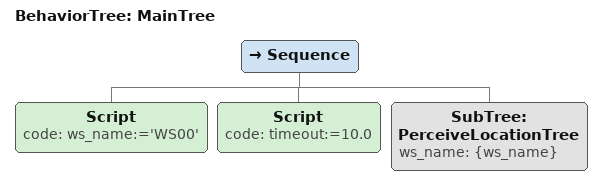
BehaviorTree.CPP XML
<root BTCPP_format="4">
  <include path="perceive_location_bt.xml" />

  <BehaviorTree ID="MainTree">
    <Sequence>
      <Script code=" ws_name:='WS00' " />
      <Script code=" timeout:=10.0 " />
      <!-- remap the variables -->
      <SubTree ID="PerceiveLocationTree" ws_name="{ws_name}" />
    </Sequence>
  </BehaviorTree>
</root>
